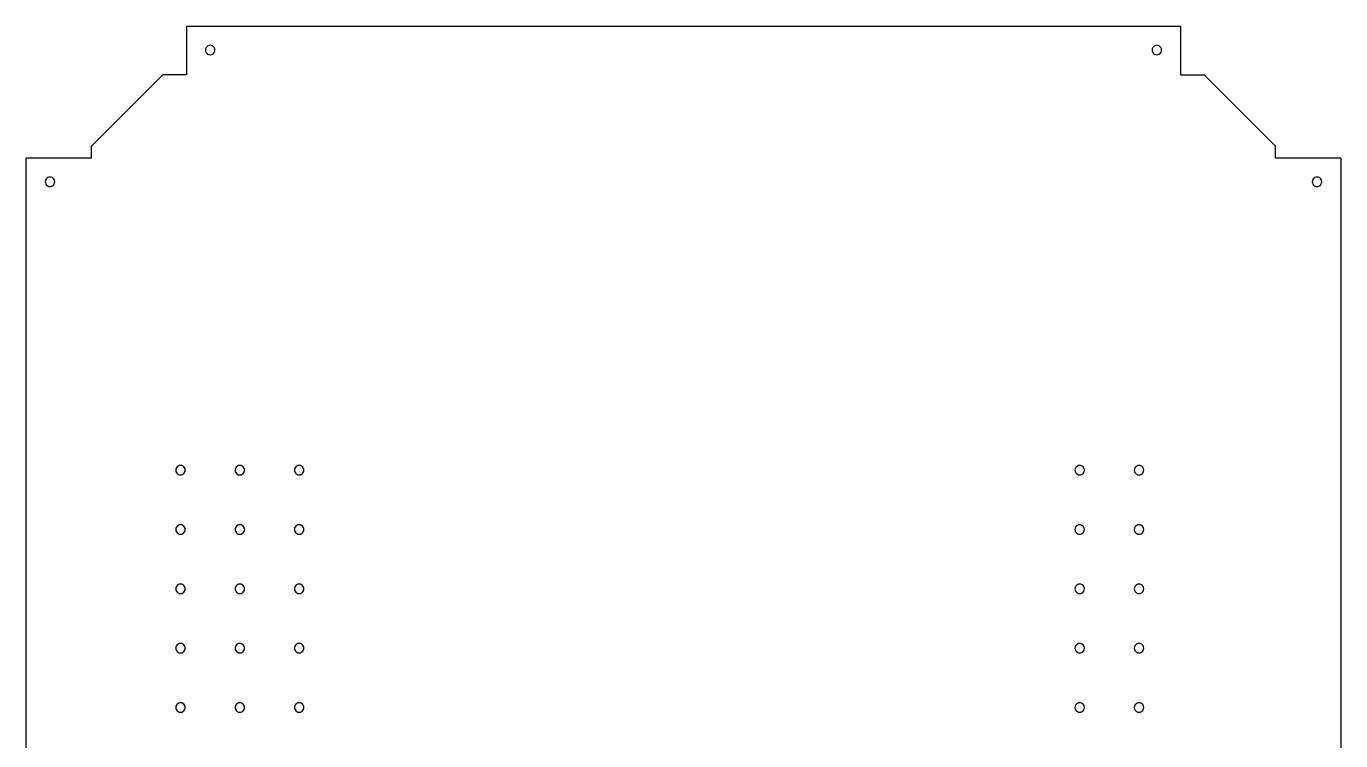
# Model space of a CAD drawing. Header units: metres. Extents: x 6112 to 6666, y 701 to 1303.
# Drawn here: x 6112 to 6666, y 1002 to 1303 of the extents above; entities that cross this region are included whole.
import ezdxf

# ---------------------------------------------------------------- set-up
doc = ezdxf.new("R2010")
doc.units = ezdxf.units.M

msp = doc.modelspace()

# ---------------------------------------------------------------- linework, layer by layer
at = {"layer": 'GROUP0'}
for p, q in [((6179.74, 1303.07, 0), (6179.74, 1282.57, 0)), ((6179.74, 1303.07, 0), (6598.74, 1303.07, 0)), ((6598.74, 1303.07, 0), (6598.74, 1282.57, 0)), ((6187.8, 1293.59, 0), (6187.74, 1293.07, 0)), ((6187.74, 1293.07, 0), (6187.8, 1292.55, 0)), ((6188, 1294.07, 0), (6187.8, 1293.59, 0)), ((6187.8, 1292.55, 0), (6188, 1292.07, 0)), ((6188.32, 1294.48, 0), (6188, 1294.07, 0)), ((6188, 1292.07, 0), (6188.32, 1291.66, 0)), ((6188.74, 1294.8, 0), (6188.32, 1294.48, 0)), ((6188.32, 1291.66, 0), (6188.74, 1291.34, 0)), ((6189.22, 1295, 0), (6188.74, 1294.8, 0)), ((6188.74, 1291.34, 0), (6189.22, 1291.14, 0)), ((6189.74, 1295.07, 0), (6189.22, 1295, 0)), ((6189.22, 1291.14, 0), (6189.74, 1291.07, 0)), ((6190.25, 1295, 0), (6189.74, 1295.07, 0)), ((6189.74, 1291.07, 0), (6190.25, 1291.14, 0)), ((6190.74, 1294.8, 0), (6190.25, 1295, 0)), ((6190.25, 1291.14, 0), (6190.74, 1291.34, 0)), ((6191.15, 1294.48, 0), (6190.74, 1294.8, 0)), ((6190.74, 1291.34, 0), (6191.15, 1291.66, 0)), ((6191.47, 1294.07, 0), (6191.15, 1294.48, 0)), ((6191.15, 1291.66, 0), (6191.47, 1292.07, 0)), ((6191.67, 1293.59, 0), (6191.47, 1294.07, 0)), ((6191.47, 1292.07, 0), (6191.67, 1292.55, 0)), ((6191.74, 1293.07, 0), (6191.67, 1293.59, 0)), ((6191.67, 1292.55, 0), (6191.74, 1293.07, 0)), ((6586.8, 1293.59, 0), (6586.74, 1293.07, 0)), ((6586.74, 1293.07, 0), (6586.8, 1292.55, 0)), ((6587, 1294.07, 0), (6586.8, 1293.59, 0)), ((6586.8, 1292.55, 0), (6587, 1292.07, 0)), ((6587.32, 1294.48, 0), (6587, 1294.07, 0)), ((6587, 1292.07, 0), (6587.32, 1291.66, 0)), ((6587.74, 1294.8, 0), (6587.32, 1294.48, 0)), ((6587.32, 1291.66, 0), (6587.74, 1291.34, 0)), ((6588.22, 1295, 0), (6587.74, 1294.8, 0)), ((6587.74, 1291.34, 0), (6588.22, 1291.14, 0)), ((6588.74, 1295.07, 0), (6588.22, 1295, 0)), ((6588.22, 1291.14, 0), (6588.74, 1291.07, 0)), ((6589.25, 1295, 0), (6588.74, 1295.07, 0)), ((6588.74, 1291.07, 0), (6589.25, 1291.14, 0)), ((6589.74, 1294.8, 0), (6589.25, 1295, 0)), ((6589.25, 1291.14, 0), (6589.74, 1291.34, 0)), ((6590.15, 1294.48, 0), (6589.74, 1294.8, 0)), ((6589.74, 1291.34, 0), (6590.15, 1291.66, 0)), ((6590.47, 1294.07, 0), (6590.15, 1294.48, 0)), ((6590.15, 1291.66, 0), (6590.47, 1292.07, 0)), ((6590.67, 1293.59, 0), (6590.47, 1294.07, 0)), ((6590.47, 1292.07, 0), (6590.67, 1292.55, 0)), ((6590.74, 1293.07, 0), (6590.67, 1293.59, 0)), ((6590.67, 1292.55, 0), (6590.74, 1293.07, 0)), ((6169.74, 1282.57, 0), (6139.74, 1252.57, 0)), ((6179.74, 1282.57, 0), (6169.74, 1282.57, 0)), ((6598.74, 1282.57, 0), (6608.74, 1282.57, 0)), ((6638.74, 1252.57, 0), (6608.74, 1282.57, 0)), ((6139.74, 1247.57, 0), (6139.74, 1252.57, 0)), ((6638.74, 1247.57, 0), (6638.74, 1252.57, 0)), ((6112.24, 725.57, 0), (6112.24, 1247.57, 0)), ((6139.74, 1247.57, 0), (6112.24, 1247.57, 0)), ((6666.24, 1247.57, 0), (6638.74, 1247.57, 0)), ((6666.24, 1247.57, 0), (6666.24, 725.57, 0)), ((6120.3, 1238.09, 0), (6120.24, 1237.57, 0)), ((6120.24, 1237.57, 0), (6120.3, 1237.05, 0)), ((6120.5, 1238.57, 0), (6120.3, 1238.09, 0)), ((6120.3, 1237.05, 0), (6120.5, 1236.57, 0)), ((6120.82, 1238.98, 0), (6120.5, 1238.57, 0)), ((6120.5, 1236.57, 0), (6120.82, 1236.16, 0)), ((6121.24, 1239.3, 0), (6120.82, 1238.98, 0)), ((6120.82, 1236.16, 0), (6121.24, 1235.84, 0)), ((6121.72, 1239.5, 0), (6121.24, 1239.3, 0)), ((6121.24, 1235.84, 0), (6121.72, 1235.64, 0)), ((6122.24, 1239.57, 0), (6121.72, 1239.5, 0)), ((6121.72, 1235.64, 0), (6122.24, 1235.57, 0)), ((6122.75, 1239.5, 0), (6122.24, 1239.57, 0)), ((6122.24, 1235.57, 0), (6122.75, 1235.64, 0)), ((6123.24, 1239.3, 0), (6122.75, 1239.5, 0)), ((6122.75, 1235.64, 0), (6123.24, 1235.84, 0)), ((6123.65, 1238.98, 0), (6123.24, 1239.3, 0)), ((6123.24, 1235.84, 0), (6123.65, 1236.16, 0)), ((6123.97, 1238.57, 0), (6123.65, 1238.98, 0)), ((6123.65, 1236.16, 0), (6123.97, 1236.57, 0)), ((6124.17, 1238.09, 0), (6123.97, 1238.57, 0)), ((6123.97, 1236.57, 0), (6124.17, 1237.05, 0)), ((6124.24, 1237.57, 0), (6124.17, 1238.09, 0)), ((6124.17, 1237.05, 0), (6124.24, 1237.57, 0)), ((6654.3, 1238.09, 0), (6654.24, 1237.57, 0)), ((6654.24, 1237.57, 0), (6654.3, 1237.05, 0)), ((6654.5, 1238.57, 0), (6654.3, 1238.09, 0)), ((6654.3, 1237.05, 0), (6654.5, 1236.57, 0)), ((6654.82, 1238.98, 0), (6654.5, 1238.57, 0)), ((6654.5, 1236.57, 0), (6654.82, 1236.16, 0)), ((6655.24, 1239.3, 0), (6654.82, 1238.98, 0)), ((6654.82, 1236.16, 0), (6655.24, 1235.84, 0)), ((6655.72, 1239.5, 0), (6655.24, 1239.3, 0)), ((6655.24, 1235.84, 0), (6655.72, 1235.64, 0)), ((6656.24, 1239.57, 0), (6655.72, 1239.5, 0)), ((6655.72, 1235.64, 0), (6656.24, 1235.57, 0)), ((6656.75, 1239.5, 0), (6656.24, 1239.57, 0)), ((6656.24, 1235.57, 0), (6656.75, 1235.64, 0)), ((6657.24, 1239.3, 0), (6656.75, 1239.5, 0)), ((6656.75, 1235.64, 0), (6657.24, 1235.84, 0)), ((6657.65, 1238.98, 0), (6657.24, 1239.3, 0)), ((6657.24, 1235.84, 0), (6657.65, 1236.16, 0)), ((6657.97, 1238.57, 0), (6657.65, 1238.98, 0)), ((6657.65, 1236.16, 0), (6657.97, 1236.57, 0)), ((6658.17, 1238.09, 0), (6657.97, 1238.57, 0)), ((6657.97, 1236.57, 0), (6658.17, 1237.05, 0)), ((6658.24, 1237.57, 0), (6658.17, 1238.09, 0)), ((6658.17, 1237.05, 0), (6658.24, 1237.57, 0)), ((6175.3, 1116.59, 0), (6175.24, 1116.07, 0)), ((6175.24, 1116.07, 0), (6175.3, 1115.55, 0)), ((6175.5, 1117.07, 0), (6175.3, 1116.59, 0)), ((6175.3, 1115.55, 0), (6175.5, 1115.07, 0)), ((6175.82, 1117.48, 0), (6175.5, 1117.07, 0)), ((6175.5, 1115.07, 0), (6175.82, 1114.66, 0)), ((6176.24, 1117.8, 0), (6175.82, 1117.48, 0)), ((6175.82, 1114.66, 0), (6176.24, 1114.34, 0)), ((6176.72, 1118, 0), (6176.24, 1117.8, 0)), ((6176.24, 1114.34, 0), (6176.72, 1114.14, 0)), ((6177.24, 1118.07, 0), (6176.72, 1118, 0)), ((6176.72, 1114.14, 0), (6177.24, 1114.07, 0)), ((6177.75, 1118, 0), (6177.24, 1118.07, 0)), ((6177.24, 1114.07, 0), (6177.75, 1114.14, 0)), ((6178.24, 1117.8, 0), (6177.75, 1118, 0)), ((6177.75, 1114.14, 0), (6178.24, 1114.34, 0)), ((6178.65, 1117.48, 0), (6178.24, 1117.8, 0)), ((6178.24, 1114.34, 0), (6178.65, 1114.66, 0)), ((6178.97, 1117.07, 0), (6178.65, 1117.48, 0)), ((6178.65, 1114.66, 0), (6178.97, 1115.07, 0)), ((6179.17, 1116.59, 0), (6178.97, 1117.07, 0)), ((6178.97, 1115.07, 0), (6179.17, 1115.55, 0)), ((6179.24, 1116.07, 0), (6179.17, 1116.59, 0)), ((6179.17, 1115.55, 0), (6179.24, 1116.07, 0)), ((6200.3, 1116.59, 0), (6200.24, 1116.07, 0)), ((6200.24, 1116.07, 0), (6200.3, 1115.55, 0)), ((6200.5, 1117.07, 0), (6200.3, 1116.59, 0)), ((6200.3, 1115.55, 0), (6200.5, 1115.07, 0)), ((6200.82, 1117.48, 0), (6200.5, 1117.07, 0)), ((6200.5, 1115.07, 0), (6200.82, 1114.66, 0)), ((6201.24, 1117.8, 0), (6200.82, 1117.48, 0)), ((6200.82, 1114.66, 0), (6201.24, 1114.34, 0)), ((6201.72, 1118, 0), (6201.24, 1117.8, 0)), ((6201.24, 1114.34, 0), (6201.72, 1114.14, 0)), ((6202.24, 1118.07, 0), (6201.72, 1118, 0)), ((6201.72, 1114.14, 0), (6202.24, 1114.07, 0)), ((6202.75, 1118, 0), (6202.24, 1118.07, 0)), ((6202.24, 1114.07, 0), (6202.75, 1114.14, 0)), ((6203.24, 1117.8, 0), (6202.75, 1118, 0)), ((6202.75, 1114.14, 0), (6203.24, 1114.34, 0)), ((6203.65, 1117.48, 0), (6203.24, 1117.8, 0)), ((6203.24, 1114.34, 0), (6203.65, 1114.66, 0)), ((6203.97, 1117.07, 0), (6203.65, 1117.48, 0)), ((6203.65, 1114.66, 0), (6203.97, 1115.07, 0)), ((6204.17, 1116.59, 0), (6203.97, 1117.07, 0)), ((6203.97, 1115.07, 0), (6204.17, 1115.55, 0)), ((6204.24, 1116.07, 0), (6204.17, 1116.59, 0)), ((6204.17, 1115.55, 0), (6204.24, 1116.07, 0)), ((6225.3, 1116.59, 0), (6225.24, 1116.07, 0)), ((6225.24, 1116.07, 0), (6225.3, 1115.55, 0)), ((6225.5, 1117.07, 0), (6225.3, 1116.59, 0)), ((6225.3, 1115.55, 0), (6225.5, 1115.07, 0)), ((6225.82, 1117.48, 0), (6225.5, 1117.07, 0)), ((6225.5, 1115.07, 0), (6225.82, 1114.66, 0)), ((6226.24, 1117.8, 0), (6225.82, 1117.48, 0)), ((6225.82, 1114.66, 0), (6226.24, 1114.34, 0)), ((6226.72, 1118, 0), (6226.24, 1117.8, 0)), ((6226.24, 1114.34, 0), (6226.72, 1114.14, 0)), ((6227.24, 1118.07, 0), (6226.72, 1118, 0)), ((6226.72, 1114.14, 0), (6227.24, 1114.07, 0)), ((6227.75, 1118, 0), (6227.24, 1118.07, 0)), ((6227.24, 1114.07, 0), (6227.75, 1114.14, 0)), ((6228.24, 1117.8, 0), (6227.75, 1118, 0)), ((6227.75, 1114.14, 0), (6228.24, 1114.34, 0)), ((6228.65, 1117.48, 0), (6228.24, 1117.8, 0)), ((6228.24, 1114.34, 0), (6228.65, 1114.66, 0)), ((6228.97, 1117.07, 0), (6228.65, 1117.48, 0)), ((6228.65, 1114.66, 0), (6228.97, 1115.07, 0)), ((6229.17, 1116.59, 0), (6228.97, 1117.07, 0)), ((6228.97, 1115.07, 0), (6229.17, 1115.55, 0)), ((6229.24, 1116.07, 0), (6229.17, 1116.59, 0)), ((6229.17, 1115.55, 0), (6229.24, 1116.07, 0)), ((6554.3, 1116.59, 0), (6554.24, 1116.07, 0)), ((6554.24, 1116.07, 0), (6554.3, 1115.55, 0)), ((6554.5, 1117.07, 0), (6554.3, 1116.59, 0)), ((6554.3, 1115.55, 0), (6554.5, 1115.07, 0)), ((6554.82, 1117.48, 0), (6554.5, 1117.07, 0)), ((6554.5, 1115.07, 0), (6554.82, 1114.66, 0)), ((6555.24, 1117.8, 0), (6554.82, 1117.48, 0)), ((6554.82, 1114.66, 0), (6555.24, 1114.34, 0)), ((6555.72, 1118, 0), (6555.24, 1117.8, 0)), ((6555.24, 1114.34, 0), (6555.72, 1114.14, 0)), ((6556.24, 1118.07, 0), (6555.72, 1118, 0)), ((6555.72, 1114.14, 0), (6556.24, 1114.07, 0)), ((6556.75, 1118, 0), (6556.24, 1118.07, 0)), ((6556.24, 1114.07, 0), (6556.75, 1114.14, 0)), ((6557.24, 1117.8, 0), (6556.75, 1118, 0)), ((6556.75, 1114.14, 0), (6557.24, 1114.34, 0)), ((6557.65, 1117.48, 0), (6557.24, 1117.8, 0)), ((6557.24, 1114.34, 0), (6557.65, 1114.66, 0)), ((6557.97, 1117.07, 0), (6557.65, 1117.48, 0)), ((6557.65, 1114.66, 0), (6557.97, 1115.07, 0)), ((6558.17, 1116.59, 0), (6557.97, 1117.07, 0)), ((6557.97, 1115.07, 0), (6558.17, 1115.55, 0)), ((6558.24, 1116.07, 0), (6558.17, 1116.59, 0)), ((6558.17, 1115.55, 0), (6558.24, 1116.07, 0)), ((6579.3, 1116.59, 0), (6579.24, 1116.07, 0)), ((6579.24, 1116.07, 0), (6579.3, 1115.55, 0)), ((6579.5, 1117.07, 0), (6579.3, 1116.59, 0)), ((6579.3, 1115.55, 0), (6579.5, 1115.07, 0)), ((6579.82, 1117.48, 0), (6579.5, 1117.07, 0)), ((6579.5, 1115.07, 0), (6579.82, 1114.66, 0)), ((6580.24, 1117.8, 0), (6579.82, 1117.48, 0)), ((6579.82, 1114.66, 0), (6580.24, 1114.34, 0)), ((6580.72, 1118, 0), (6580.24, 1117.8, 0)), ((6580.24, 1114.34, 0), (6580.72, 1114.14, 0)), ((6581.24, 1118.07, 0), (6580.72, 1118, 0)), ((6580.72, 1114.14, 0), (6581.24, 1114.07, 0)), ((6581.75, 1118, 0), (6581.24, 1118.07, 0)), ((6581.24, 1114.07, 0), (6581.75, 1114.14, 0)), ((6582.24, 1117.8, 0), (6581.75, 1118, 0)), ((6581.75, 1114.14, 0), (6582.24, 1114.34, 0)), ((6582.65, 1117.48, 0), (6582.24, 1117.8, 0)), ((6582.24, 1114.34, 0), (6582.65, 1114.66, 0)), ((6582.97, 1117.07, 0), (6582.65, 1117.48, 0)), ((6582.65, 1114.66, 0), (6582.97, 1115.07, 0)), ((6583.17, 1116.59, 0), (6582.97, 1117.07, 0)), ((6582.97, 1115.07, 0), (6583.17, 1115.55, 0)), ((6583.24, 1116.07, 0), (6583.17, 1116.59, 0)), ((6583.17, 1115.55, 0), (6583.24, 1116.07, 0)), ((6175.3, 1091.59, 0), (6175.24, 1091.07, 0)), ((6175.5, 1092.07, 0), (6175.3, 1091.59, 0)), ((6175.82, 1092.48, 0), (6175.5, 1092.07, 0)), ((6176.24, 1092.8, 0), (6175.82, 1092.48, 0)), ((6176.72, 1093, 0), (6176.24, 1092.8, 0)), ((6177.24, 1093.07, 0), (6176.72, 1093, 0)), ((6177.75, 1093, 0), (6177.24, 1093.07, 0)), ((6178.24, 1092.8, 0), (6177.75, 1093, 0)), ((6178.65, 1092.48, 0), (6178.24, 1092.8, 0)), ((6178.97, 1092.07, 0), (6178.65, 1092.48, 0)), ((6179.17, 1091.59, 0), (6178.97, 1092.07, 0)), ((6179.24, 1091.07, 0), (6179.17, 1091.59, 0)), ((6200.3, 1091.59, 0), (6200.24, 1091.07, 0)), ((6200.5, 1092.07, 0), (6200.3, 1091.59, 0)), ((6200.82, 1092.48, 0), (6200.5, 1092.07, 0)), ((6201.24, 1092.8, 0), (6200.82, 1092.48, 0)), ((6201.72, 1093, 0), (6201.24, 1092.8, 0)), ((6202.24, 1093.07, 0), (6201.72, 1093, 0)), ((6202.75, 1093, 0), (6202.24, 1093.07, 0)), ((6203.24, 1092.8, 0), (6202.75, 1093, 0)), ((6203.65, 1092.48, 0), (6203.24, 1092.8, 0)), ((6203.97, 1092.07, 0), (6203.65, 1092.48, 0)), ((6204.17, 1091.59, 0), (6203.97, 1092.07, 0)), ((6204.24, 1091.07, 0), (6204.17, 1091.59, 0)), ((6225.3, 1091.59, 0), (6225.24, 1091.07, 0)), ((6225.5, 1092.07, 0), (6225.3, 1091.59, 0)), ((6225.82, 1092.48, 0), (6225.5, 1092.07, 0)), ((6226.24, 1092.8, 0), (6225.82, 1092.48, 0)), ((6226.72, 1093, 0), (6226.24, 1092.8, 0)), ((6227.24, 1093.07, 0), (6226.72, 1093, 0)), ((6227.75, 1093, 0), (6227.24, 1093.07, 0)), ((6228.24, 1092.8, 0), (6227.75, 1093, 0)), ((6228.65, 1092.48, 0), (6228.24, 1092.8, 0)), ((6228.97, 1092.07, 0), (6228.65, 1092.48, 0)), ((6229.17, 1091.59, 0), (6228.97, 1092.07, 0)), ((6229.24, 1091.07, 0), (6229.17, 1091.59, 0)), ((6554.3, 1091.59, 0), (6554.24, 1091.07, 0)), ((6554.5, 1092.07, 0), (6554.3, 1091.59, 0)), ((6554.82, 1092.48, 0), (6554.5, 1092.07, 0)), ((6555.24, 1092.8, 0), (6554.82, 1092.48, 0)), ((6555.72, 1093, 0), (6555.24, 1092.8, 0)), ((6556.24, 1093.07, 0), (6555.72, 1093, 0)), ((6556.75, 1093, 0), (6556.24, 1093.07, 0)), ((6557.24, 1092.8, 0), (6556.75, 1093, 0)), ((6557.65, 1092.48, 0), (6557.24, 1092.8, 0)), ((6557.97, 1092.07, 0), (6557.65, 1092.48, 0)), ((6558.17, 1091.59, 0), (6557.97, 1092.07, 0)), ((6558.24, 1091.07, 0), (6558.17, 1091.59, 0)), ((6579.3, 1091.59, 0), (6579.24, 1091.07, 0)), ((6579.5, 1092.07, 0), (6579.3, 1091.59, 0)), ((6579.82, 1092.48, 0), (6579.5, 1092.07, 0)), ((6580.24, 1092.8, 0), (6579.82, 1092.48, 0)), ((6580.72, 1093, 0), (6580.24, 1092.8, 0)), ((6581.24, 1093.07, 0), (6580.72, 1093, 0)), ((6581.75, 1093, 0), (6581.24, 1093.07, 0)), ((6582.24, 1092.8, 0), (6581.75, 1093, 0)), ((6582.65, 1092.48, 0), (6582.24, 1092.8, 0)), ((6582.97, 1092.07, 0), (6582.65, 1092.48, 0)), ((6583.17, 1091.59, 0), (6582.97, 1092.07, 0)), ((6583.24, 1091.07, 0), (6583.17, 1091.59, 0)), ((6175.24, 1091.07, 0), (6175.3, 1090.55, 0)), ((6175.3, 1090.55, 0), (6175.5, 1090.07, 0)), ((6175.5, 1090.07, 0), (6175.82, 1089.66, 0)), ((6175.82, 1089.66, 0), (6176.24, 1089.34, 0)), ((6176.24, 1089.34, 0), (6176.72, 1089.14, 0)), ((6176.72, 1089.14, 0), (6177.24, 1089.07, 0)), ((6177.24, 1089.07, 0), (6177.75, 1089.14, 0)), ((6177.75, 1089.14, 0), (6178.24, 1089.34, 0)), ((6178.24, 1089.34, 0), (6178.65, 1089.66, 0)), ((6178.65, 1089.66, 0), (6178.97, 1090.07, 0)), ((6178.97, 1090.07, 0), (6179.17, 1090.55, 0)), ((6179.17, 1090.55, 0), (6179.24, 1091.07, 0)), ((6200.24, 1091.07, 0), (6200.3, 1090.55, 0)), ((6200.3, 1090.55, 0), (6200.5, 1090.07, 0)), ((6200.5, 1090.07, 0), (6200.82, 1089.66, 0)), ((6200.82, 1089.66, 0), (6201.24, 1089.34, 0)), ((6201.24, 1089.34, 0), (6201.72, 1089.14, 0)), ((6201.72, 1089.14, 0), (6202.24, 1089.07, 0)), ((6202.24, 1089.07, 0), (6202.75, 1089.14, 0)), ((6202.75, 1089.14, 0), (6203.24, 1089.34, 0)), ((6203.24, 1089.34, 0), (6203.65, 1089.66, 0)), ((6203.65, 1089.66, 0), (6203.97, 1090.07, 0)), ((6203.97, 1090.07, 0), (6204.17, 1090.55, 0)), ((6204.17, 1090.55, 0), (6204.24, 1091.07, 0)), ((6225.24, 1091.07, 0), (6225.3, 1090.55, 0)), ((6225.3, 1090.55, 0), (6225.5, 1090.07, 0)), ((6225.5, 1090.07, 0), (6225.82, 1089.66, 0)), ((6225.82, 1089.66, 0), (6226.24, 1089.34, 0)), ((6226.24, 1089.34, 0), (6226.72, 1089.14, 0)), ((6226.72, 1089.14, 0), (6227.24, 1089.07, 0)), ((6227.24, 1089.07, 0), (6227.75, 1089.14, 0)), ((6227.75, 1089.14, 0), (6228.24, 1089.34, 0)), ((6228.24, 1089.34, 0), (6228.65, 1089.66, 0)), ((6228.65, 1089.66, 0), (6228.97, 1090.07, 0)), ((6228.97, 1090.07, 0), (6229.17, 1090.55, 0)), ((6229.17, 1090.55, 0), (6229.24, 1091.07, 0)), ((6554.24, 1091.07, 0), (6554.3, 1090.55, 0)), ((6554.3, 1090.55, 0), (6554.5, 1090.07, 0)), ((6554.5, 1090.07, 0), (6554.82, 1089.66, 0)), ((6554.82, 1089.66, 0), (6555.24, 1089.34, 0)), ((6555.24, 1089.34, 0), (6555.72, 1089.14, 0)), ((6555.72, 1089.14, 0), (6556.24, 1089.07, 0)), ((6556.24, 1089.07, 0), (6556.75, 1089.14, 0)), ((6556.75, 1089.14, 0), (6557.24, 1089.34, 0)), ((6557.24, 1089.34, 0), (6557.65, 1089.66, 0)), ((6557.65, 1089.66, 0), (6557.97, 1090.07, 0)), ((6557.97, 1090.07, 0), (6558.17, 1090.55, 0)), ((6558.17, 1090.55, 0), (6558.24, 1091.07, 0)), ((6579.24, 1091.07, 0), (6579.3, 1090.55, 0)), ((6579.3, 1090.55, 0), (6579.5, 1090.07, 0)), ((6579.5, 1090.07, 0), (6579.82, 1089.66, 0)), ((6579.82, 1089.66, 0), (6580.24, 1089.34, 0)), ((6580.24, 1089.34, 0), (6580.72, 1089.14, 0)), ((6580.72, 1089.14, 0), (6581.24, 1089.07, 0)), ((6581.24, 1089.07, 0), (6581.75, 1089.14, 0)), ((6581.75, 1089.14, 0), (6582.24, 1089.34, 0)), ((6582.24, 1089.34, 0), (6582.65, 1089.66, 0)), ((6582.65, 1089.66, 0), (6582.97, 1090.07, 0)), ((6582.97, 1090.07, 0), (6583.17, 1090.55, 0)), ((6583.17, 1090.55, 0), (6583.24, 1091.07, 0)), ((6175.3, 1066.59, 0), (6175.24, 1066.07, 0)), ((6175.24, 1066.07, 0), (6175.3, 1065.55, 0)), ((6175.5, 1067.07, 0), (6175.3, 1066.59, 0)), ((6175.3, 1065.55, 0), (6175.5, 1065.07, 0)), ((6175.82, 1067.48, 0), (6175.5, 1067.07, 0)), ((6175.5, 1065.07, 0), (6175.82, 1064.66, 0)), ((6176.24, 1067.8, 0), (6175.82, 1067.48, 0)), ((6175.82, 1064.66, 0), (6176.24, 1064.34, 0)), ((6176.72, 1068, 0), (6176.24, 1067.8, 0)), ((6176.24, 1064.34, 0), (6176.72, 1064.14, 0)), ((6177.24, 1068.07, 0), (6176.72, 1068, 0)), ((6176.72, 1064.14, 0), (6177.24, 1064.07, 0)), ((6177.75, 1068, 0), (6177.24, 1068.07, 0)), ((6177.24, 1064.07, 0), (6177.75, 1064.14, 0)), ((6178.24, 1067.8, 0), (6177.75, 1068, 0)), ((6177.75, 1064.14, 0), (6178.24, 1064.34, 0)), ((6178.65, 1067.48, 0), (6178.24, 1067.8, 0)), ((6178.24, 1064.34, 0), (6178.65, 1064.66, 0)), ((6178.97, 1067.07, 0), (6178.65, 1067.48, 0)), ((6178.65, 1064.66, 0), (6178.97, 1065.07, 0)), ((6179.17, 1066.59, 0), (6178.97, 1067.07, 0)), ((6178.97, 1065.07, 0), (6179.17, 1065.55, 0)), ((6179.24, 1066.07, 0), (6179.17, 1066.59, 0)), ((6179.17, 1065.55, 0), (6179.24, 1066.07, 0)), ((6200.3, 1066.59, 0), (6200.24, 1066.07, 0)), ((6200.24, 1066.07, 0), (6200.3, 1065.55, 0)), ((6200.5, 1067.07, 0), (6200.3, 1066.59, 0)), ((6200.3, 1065.55, 0), (6200.5, 1065.07, 0)), ((6200.82, 1067.48, 0), (6200.5, 1067.07, 0)), ((6200.5, 1065.07, 0), (6200.82, 1064.66, 0)), ((6201.24, 1067.8, 0), (6200.82, 1067.48, 0)), ((6200.82, 1064.66, 0), (6201.24, 1064.34, 0)), ((6201.72, 1068, 0), (6201.24, 1067.8, 0)), ((6201.24, 1064.34, 0), (6201.72, 1064.14, 0)), ((6202.24, 1068.07, 0), (6201.72, 1068, 0)), ((6201.72, 1064.14, 0), (6202.24, 1064.07, 0)), ((6202.75, 1068, 0), (6202.24, 1068.07, 0)), ((6202.24, 1064.07, 0), (6202.75, 1064.14, 0)), ((6203.24, 1067.8, 0), (6202.75, 1068, 0)), ((6202.75, 1064.14, 0), (6203.24, 1064.34, 0)), ((6203.65, 1067.48, 0), (6203.24, 1067.8, 0)), ((6203.24, 1064.34, 0), (6203.65, 1064.66, 0)), ((6203.97, 1067.07, 0), (6203.65, 1067.48, 0)), ((6203.65, 1064.66, 0), (6203.97, 1065.07, 0)), ((6204.17, 1066.59, 0), (6203.97, 1067.07, 0)), ((6203.97, 1065.07, 0), (6204.17, 1065.55, 0)), ((6204.24, 1066.07, 0), (6204.17, 1066.59, 0)), ((6204.17, 1065.55, 0), (6204.24, 1066.07, 0)), ((6225.3, 1066.59, 0), (6225.24, 1066.07, 0)), ((6225.24, 1066.07, 0), (6225.3, 1065.55, 0)), ((6225.5, 1067.07, 0), (6225.3, 1066.59, 0)), ((6225.3, 1065.55, 0), (6225.5, 1065.07, 0)), ((6225.82, 1067.48, 0), (6225.5, 1067.07, 0)), ((6225.5, 1065.07, 0), (6225.82, 1064.66, 0)), ((6226.24, 1067.8, 0), (6225.82, 1067.48, 0)), ((6225.82, 1064.66, 0), (6226.24, 1064.34, 0)), ((6226.72, 1068, 0), (6226.24, 1067.8, 0)), ((6226.24, 1064.34, 0), (6226.72, 1064.14, 0)), ((6227.24, 1068.07, 0), (6226.72, 1068, 0)), ((6226.72, 1064.14, 0), (6227.24, 1064.07, 0)), ((6227.75, 1068, 0), (6227.24, 1068.07, 0)), ((6227.24, 1064.07, 0), (6227.75, 1064.14, 0)), ((6228.24, 1067.8, 0), (6227.75, 1068, 0)), ((6227.75, 1064.14, 0), (6228.24, 1064.34, 0)), ((6228.65, 1067.48, 0), (6228.24, 1067.8, 0)), ((6228.24, 1064.34, 0), (6228.65, 1064.66, 0)), ((6228.97, 1067.07, 0), (6228.65, 1067.48, 0)), ((6228.65, 1064.66, 0), (6228.97, 1065.07, 0)), ((6229.17, 1066.59, 0), (6228.97, 1067.07, 0)), ((6228.97, 1065.07, 0), (6229.17, 1065.55, 0)), ((6229.24, 1066.07, 0), (6229.17, 1066.59, 0)), ((6229.17, 1065.55, 0), (6229.24, 1066.07, 0)), ((6554.3, 1066.59, 0), (6554.24, 1066.07, 0)), ((6554.24, 1066.07, 0), (6554.3, 1065.55, 0)), ((6554.5, 1067.07, 0), (6554.3, 1066.59, 0)), ((6554.3, 1065.55, 0), (6554.5, 1065.07, 0)), ((6554.82, 1067.48, 0), (6554.5, 1067.07, 0)), ((6554.5, 1065.07, 0), (6554.82, 1064.66, 0)), ((6555.24, 1067.8, 0), (6554.82, 1067.48, 0)), ((6554.82, 1064.66, 0), (6555.24, 1064.34, 0)), ((6555.72, 1068, 0), (6555.24, 1067.8, 0)), ((6555.24, 1064.34, 0), (6555.72, 1064.14, 0)), ((6556.24, 1068.07, 0), (6555.72, 1068, 0)), ((6555.72, 1064.14, 0), (6556.24, 1064.07, 0)), ((6556.75, 1068, 0), (6556.24, 1068.07, 0)), ((6556.24, 1064.07, 0), (6556.75, 1064.14, 0)), ((6557.24, 1067.8, 0), (6556.75, 1068, 0)), ((6556.75, 1064.14, 0), (6557.24, 1064.34, 0)), ((6557.65, 1067.48, 0), (6557.24, 1067.8, 0)), ((6557.24, 1064.34, 0), (6557.65, 1064.66, 0)), ((6557.97, 1067.07, 0), (6557.65, 1067.48, 0)), ((6557.65, 1064.66, 0), (6557.97, 1065.07, 0)), ((6558.17, 1066.59, 0), (6557.97, 1067.07, 0)), ((6557.97, 1065.07, 0), (6558.17, 1065.55, 0)), ((6558.24, 1066.07, 0), (6558.17, 1066.59, 0)), ((6558.17, 1065.55, 0), (6558.24, 1066.07, 0)), ((6579.3, 1066.59, 0), (6579.24, 1066.07, 0)), ((6579.24, 1066.07, 0), (6579.3, 1065.55, 0)), ((6579.5, 1067.07, 0), (6579.3, 1066.59, 0)), ((6579.3, 1065.55, 0), (6579.5, 1065.07, 0)), ((6579.82, 1067.48, 0), (6579.5, 1067.07, 0)), ((6579.5, 1065.07, 0), (6579.82, 1064.66, 0)), ((6580.24, 1067.8, 0), (6579.82, 1067.48, 0)), ((6579.82, 1064.66, 0), (6580.24, 1064.34, 0)), ((6580.72, 1068, 0), (6580.24, 1067.8, 0)), ((6580.24, 1064.34, 0), (6580.72, 1064.14, 0)), ((6581.24, 1068.07, 0), (6580.72, 1068, 0)), ((6580.72, 1064.14, 0), (6581.24, 1064.07, 0)), ((6581.75, 1068, 0), (6581.24, 1068.07, 0)), ((6581.24, 1064.07, 0), (6581.75, 1064.14, 0)), ((6582.24, 1067.8, 0), (6581.75, 1068, 0)), ((6581.75, 1064.14, 0), (6582.24, 1064.34, 0)), ((6582.65, 1067.48, 0), (6582.24, 1067.8, 0)), ((6582.24, 1064.34, 0), (6582.65, 1064.66, 0)), ((6582.97, 1067.07, 0), (6582.65, 1067.48, 0)), ((6582.65, 1064.66, 0), (6582.97, 1065.07, 0)), ((6583.17, 1066.59, 0), (6582.97, 1067.07, 0)), ((6582.97, 1065.07, 0), (6583.17, 1065.55, 0)), ((6583.24, 1066.07, 0), (6583.17, 1066.59, 0)), ((6583.17, 1065.55, 0), (6583.24, 1066.07, 0)), ((6175.3, 1041.59, 0), (6175.24, 1041.07, 0)), ((6175.5, 1042.07, 0), (6175.3, 1041.59, 0)), ((6175.82, 1042.48, 0), (6175.5, 1042.07, 0)), ((6176.24, 1042.8, 0), (6175.82, 1042.48, 0)), ((6176.72, 1043, 0), (6176.24, 1042.8, 0)), ((6177.24, 1043.07, 0), (6176.72, 1043, 0)), ((6177.75, 1043, 0), (6177.24, 1043.07, 0)), ((6178.24, 1042.8, 0), (6177.75, 1043, 0)), ((6178.65, 1042.48, 0), (6178.24, 1042.8, 0)), ((6178.97, 1042.07, 0), (6178.65, 1042.48, 0)), ((6179.17, 1041.59, 0), (6178.97, 1042.07, 0)), ((6179.24, 1041.07, 0), (6179.17, 1041.59, 0)), ((6200.3, 1041.59, 0), (6200.24, 1041.07, 0)), ((6200.5, 1042.07, 0), (6200.3, 1041.59, 0)), ((6200.82, 1042.48, 0), (6200.5, 1042.07, 0)), ((6201.24, 1042.8, 0), (6200.82, 1042.48, 0)), ((6201.72, 1043, 0), (6201.24, 1042.8, 0)), ((6202.24, 1043.07, 0), (6201.72, 1043, 0)), ((6202.75, 1043, 0), (6202.24, 1043.07, 0)), ((6203.24, 1042.8, 0), (6202.75, 1043, 0)), ((6203.65, 1042.48, 0), (6203.24, 1042.8, 0)), ((6203.97, 1042.07, 0), (6203.65, 1042.48, 0)), ((6204.17, 1041.59, 0), (6203.97, 1042.07, 0)), ((6204.24, 1041.07, 0), (6204.17, 1041.59, 0)), ((6225.3, 1041.59, 0), (6225.24, 1041.07, 0)), ((6225.5, 1042.07, 0), (6225.3, 1041.59, 0)), ((6225.82, 1042.48, 0), (6225.5, 1042.07, 0)), ((6226.24, 1042.8, 0), (6225.82, 1042.48, 0)), ((6226.72, 1043, 0), (6226.24, 1042.8, 0)), ((6227.24, 1043.07, 0), (6226.72, 1043, 0)), ((6227.75, 1043, 0), (6227.24, 1043.07, 0)), ((6228.24, 1042.8, 0), (6227.75, 1043, 0)), ((6228.65, 1042.48, 0), (6228.24, 1042.8, 0)), ((6228.97, 1042.07, 0), (6228.65, 1042.48, 0)), ((6229.17, 1041.59, 0), (6228.97, 1042.07, 0)), ((6229.24, 1041.07, 0), (6229.17, 1041.59, 0)), ((6554.3, 1041.59, 0), (6554.24, 1041.07, 0)), ((6554.5, 1042.07, 0), (6554.3, 1041.59, 0)), ((6554.82, 1042.48, 0), (6554.5, 1042.07, 0)), ((6555.24, 1042.8, 0), (6554.82, 1042.48, 0)), ((6555.72, 1043, 0), (6555.24, 1042.8, 0)), ((6556.24, 1043.07, 0), (6555.72, 1043, 0)), ((6556.75, 1043, 0), (6556.24, 1043.07, 0)), ((6557.24, 1042.8, 0), (6556.75, 1043, 0)), ((6557.65, 1042.48, 0), (6557.24, 1042.8, 0)), ((6557.97, 1042.07, 0), (6557.65, 1042.48, 0)), ((6558.17, 1041.59, 0), (6557.97, 1042.07, 0)), ((6558.24, 1041.07, 0), (6558.17, 1041.59, 0)), ((6579.3, 1041.59, 0), (6579.24, 1041.07, 0)), ((6579.5, 1042.07, 0), (6579.3, 1041.59, 0)), ((6579.82, 1042.48, 0), (6579.5, 1042.07, 0)), ((6580.24, 1042.8, 0), (6579.82, 1042.48, 0)), ((6580.72, 1043, 0), (6580.24, 1042.8, 0)), ((6581.24, 1043.07, 0), (6580.72, 1043, 0)), ((6581.75, 1043, 0), (6581.24, 1043.07, 0)), ((6582.24, 1042.8, 0), (6581.75, 1043, 0)), ((6582.65, 1042.48, 0), (6582.24, 1042.8, 0)), ((6582.97, 1042.07, 0), (6582.65, 1042.48, 0)), ((6583.17, 1041.59, 0), (6582.97, 1042.07, 0)), ((6583.24, 1041.07, 0), (6583.17, 1041.59, 0)), ((6175.24, 1041.07, 0), (6175.3, 1040.55, 0)), ((6175.3, 1040.55, 0), (6175.5, 1040.07, 0)), ((6175.5, 1040.07, 0), (6175.82, 1039.66, 0)), ((6175.82, 1039.66, 0), (6176.24, 1039.34, 0)), ((6176.24, 1039.34, 0), (6176.72, 1039.14, 0)), ((6176.72, 1039.14, 0), (6177.24, 1039.07, 0)), ((6177.24, 1039.07, 0), (6177.75, 1039.14, 0)), ((6177.75, 1039.14, 0), (6178.24, 1039.34, 0)), ((6178.24, 1039.34, 0), (6178.65, 1039.66, 0)), ((6178.65, 1039.66, 0), (6178.97, 1040.07, 0)), ((6178.97, 1040.07, 0), (6179.17, 1040.55, 0)), ((6179.17, 1040.55, 0), (6179.24, 1041.07, 0)), ((6200.24, 1041.07, 0), (6200.3, 1040.55, 0)), ((6200.3, 1040.55, 0), (6200.5, 1040.07, 0)), ((6200.5, 1040.07, 0), (6200.82, 1039.66, 0)), ((6200.82, 1039.66, 0), (6201.24, 1039.34, 0)), ((6201.24, 1039.34, 0), (6201.72, 1039.14, 0)), ((6201.72, 1039.14, 0), (6202.24, 1039.07, 0)), ((6202.24, 1039.07, 0), (6202.75, 1039.14, 0)), ((6202.75, 1039.14, 0), (6203.24, 1039.34, 0)), ((6203.24, 1039.34, 0), (6203.65, 1039.66, 0)), ((6203.65, 1039.66, 0), (6203.97, 1040.07, 0)), ((6203.97, 1040.07, 0), (6204.17, 1040.55, 0)), ((6204.17, 1040.55, 0), (6204.24, 1041.07, 0)), ((6225.24, 1041.07, 0), (6225.3, 1040.55, 0)), ((6225.3, 1040.55, 0), (6225.5, 1040.07, 0)), ((6225.5, 1040.07, 0), (6225.82, 1039.66, 0)), ((6225.82, 1039.66, 0), (6226.24, 1039.34, 0)), ((6226.24, 1039.34, 0), (6226.72, 1039.14, 0)), ((6226.72, 1039.14, 0), (6227.24, 1039.07, 0)), ((6227.24, 1039.07, 0), (6227.75, 1039.14, 0)), ((6227.75, 1039.14, 0), (6228.24, 1039.34, 0)), ((6228.24, 1039.34, 0), (6228.65, 1039.66, 0)), ((6228.65, 1039.66, 0), (6228.97, 1040.07, 0)), ((6228.97, 1040.07, 0), (6229.17, 1040.55, 0)), ((6229.17, 1040.55, 0), (6229.24, 1041.07, 0)), ((6554.24, 1041.07, 0), (6554.3, 1040.55, 0)), ((6554.3, 1040.55, 0), (6554.5, 1040.07, 0)), ((6554.5, 1040.07, 0), (6554.82, 1039.66, 0)), ((6554.82, 1039.66, 0), (6555.24, 1039.34, 0)), ((6555.24, 1039.34, 0), (6555.72, 1039.14, 0)), ((6555.72, 1039.14, 0), (6556.24, 1039.07, 0)), ((6556.24, 1039.07, 0), (6556.75, 1039.14, 0)), ((6556.75, 1039.14, 0), (6557.24, 1039.34, 0)), ((6557.24, 1039.34, 0), (6557.65, 1039.66, 0)), ((6557.65, 1039.66, 0), (6557.97, 1040.07, 0)), ((6557.97, 1040.07, 0), (6558.17, 1040.55, 0)), ((6558.17, 1040.55, 0), (6558.24, 1041.07, 0)), ((6579.24, 1041.07, 0), (6579.3, 1040.55, 0)), ((6579.3, 1040.55, 0), (6579.5, 1040.07, 0)), ((6579.5, 1040.07, 0), (6579.82, 1039.66, 0)), ((6579.82, 1039.66, 0), (6580.24, 1039.34, 0)), ((6580.24, 1039.34, 0), (6580.72, 1039.14, 0)), ((6580.72, 1039.14, 0), (6581.24, 1039.07, 0)), ((6581.24, 1039.07, 0), (6581.75, 1039.14, 0)), ((6581.75, 1039.14, 0), (6582.24, 1039.34, 0)), ((6582.24, 1039.34, 0), (6582.65, 1039.66, 0)), ((6582.65, 1039.66, 0), (6582.97, 1040.07, 0)), ((6582.97, 1040.07, 0), (6583.17, 1040.55, 0)), ((6583.17, 1040.55, 0), (6583.24, 1041.07, 0)), ((6175.3, 1016.59, 0), (6175.24, 1016.07, 0)), ((6175.24, 1016.07, 0), (6175.3, 1015.55, 0)), ((6175.5, 1017.07, 0), (6175.3, 1016.59, 0)), ((6175.3, 1015.55, 0), (6175.5, 1015.07, 0)), ((6175.82, 1017.48, 0), (6175.5, 1017.07, 0)), ((6175.5, 1015.07, 0), (6175.82, 1014.66, 0)), ((6176.24, 1017.8, 0), (6175.82, 1017.48, 0)), ((6175.82, 1014.66, 0), (6176.24, 1014.34, 0)), ((6176.72, 1018, 0), (6176.24, 1017.8, 0)), ((6176.24, 1014.34, 0), (6176.72, 1014.14, 0)), ((6177.24, 1018.07, 0), (6176.72, 1018, 0)), ((6176.72, 1014.14, 0), (6177.24, 1014.07, 0)), ((6177.75, 1018, 0), (6177.24, 1018.07, 0)), ((6177.24, 1014.07, 0), (6177.75, 1014.14, 0)), ((6178.24, 1017.8, 0), (6177.75, 1018, 0)), ((6177.75, 1014.14, 0), (6178.24, 1014.34, 0)), ((6178.65, 1017.48, 0), (6178.24, 1017.8, 0)), ((6178.24, 1014.34, 0), (6178.65, 1014.66, 0)), ((6178.97, 1017.07, 0), (6178.65, 1017.48, 0)), ((6178.65, 1014.66, 0), (6178.97, 1015.07, 0)), ((6179.17, 1016.59, 0), (6178.97, 1017.07, 0)), ((6178.97, 1015.07, 0), (6179.17, 1015.55, 0)), ((6179.24, 1016.07, 0), (6179.17, 1016.59, 0)), ((6179.17, 1015.55, 0), (6179.24, 1016.07, 0)), ((6200.3, 1016.59, 0), (6200.24, 1016.07, 0)), ((6200.24, 1016.07, 0), (6200.3, 1015.55, 0)), ((6200.5, 1017.07, 0), (6200.3, 1016.59, 0)), ((6200.3, 1015.55, 0), (6200.5, 1015.07, 0)), ((6200.82, 1017.48, 0), (6200.5, 1017.07, 0)), ((6200.5, 1015.07, 0), (6200.82, 1014.66, 0)), ((6201.24, 1017.8, 0), (6200.82, 1017.48, 0)), ((6200.82, 1014.66, 0), (6201.24, 1014.34, 0)), ((6201.72, 1018, 0), (6201.24, 1017.8, 0)), ((6201.24, 1014.34, 0), (6201.72, 1014.14, 0)), ((6202.24, 1018.07, 0), (6201.72, 1018, 0)), ((6201.72, 1014.14, 0), (6202.24, 1014.07, 0)), ((6202.75, 1018, 0), (6202.24, 1018.07, 0)), ((6202.24, 1014.07, 0), (6202.75, 1014.14, 0)), ((6203.24, 1017.8, 0), (6202.75, 1018, 0)), ((6202.75, 1014.14, 0), (6203.24, 1014.34, 0)), ((6203.65, 1017.48, 0), (6203.24, 1017.8, 0)), ((6203.24, 1014.34, 0), (6203.65, 1014.66, 0)), ((6203.97, 1017.07, 0), (6203.65, 1017.48, 0)), ((6203.65, 1014.66, 0), (6203.97, 1015.07, 0)), ((6204.17, 1016.59, 0), (6203.97, 1017.07, 0)), ((6203.97, 1015.07, 0), (6204.17, 1015.55, 0)), ((6204.24, 1016.07, 0), (6204.17, 1016.59, 0)), ((6204.17, 1015.55, 0), (6204.24, 1016.07, 0)), ((6225.3, 1016.59, 0), (6225.24, 1016.07, 0)), ((6225.24, 1016.07, 0), (6225.3, 1015.55, 0)), ((6225.5, 1017.07, 0), (6225.3, 1016.59, 0)), ((6225.3, 1015.55, 0), (6225.5, 1015.07, 0)), ((6225.82, 1017.48, 0), (6225.5, 1017.07, 0)), ((6225.5, 1015.07, 0), (6225.82, 1014.66, 0)), ((6226.24, 1017.8, 0), (6225.82, 1017.48, 0)), ((6225.82, 1014.66, 0), (6226.24, 1014.34, 0)), ((6226.72, 1018, 0), (6226.24, 1017.8, 0)), ((6226.24, 1014.34, 0), (6226.72, 1014.14, 0)), ((6227.24, 1018.07, 0), (6226.72, 1018, 0)), ((6226.72, 1014.14, 0), (6227.24, 1014.07, 0)), ((6227.75, 1018, 0), (6227.24, 1018.07, 0)), ((6227.24, 1014.07, 0), (6227.75, 1014.14, 0)), ((6228.24, 1017.8, 0), (6227.75, 1018, 0)), ((6227.75, 1014.14, 0), (6228.24, 1014.34, 0)), ((6228.65, 1017.48, 0), (6228.24, 1017.8, 0)), ((6228.24, 1014.34, 0), (6228.65, 1014.66, 0)), ((6228.97, 1017.07, 0), (6228.65, 1017.48, 0)), ((6228.65, 1014.66, 0), (6228.97, 1015.07, 0)), ((6229.17, 1016.59, 0), (6228.97, 1017.07, 0)), ((6228.97, 1015.07, 0), (6229.17, 1015.55, 0)), ((6229.24, 1016.07, 0), (6229.17, 1016.59, 0)), ((6229.17, 1015.55, 0), (6229.24, 1016.07, 0)), ((6554.3, 1016.59, 0), (6554.24, 1016.07, 0)), ((6554.24, 1016.07, 0), (6554.3, 1015.55, 0)), ((6554.5, 1017.07, 0), (6554.3, 1016.59, 0)), ((6554.3, 1015.55, 0), (6554.5, 1015.07, 0)), ((6554.82, 1017.48, 0), (6554.5, 1017.07, 0)), ((6554.5, 1015.07, 0), (6554.82, 1014.66, 0)), ((6555.24, 1017.8, 0), (6554.82, 1017.48, 0)), ((6554.82, 1014.66, 0), (6555.24, 1014.34, 0)), ((6555.72, 1018, 0), (6555.24, 1017.8, 0)), ((6555.24, 1014.34, 0), (6555.72, 1014.14, 0)), ((6556.24, 1018.07, 0), (6555.72, 1018, 0)), ((6555.72, 1014.14, 0), (6556.24, 1014.07, 0)), ((6556.75, 1018, 0), (6556.24, 1018.07, 0)), ((6556.24, 1014.07, 0), (6556.75, 1014.14, 0)), ((6557.24, 1017.8, 0), (6556.75, 1018, 0)), ((6556.75, 1014.14, 0), (6557.24, 1014.34, 0)), ((6557.65, 1017.48, 0), (6557.24, 1017.8, 0)), ((6557.24, 1014.34, 0), (6557.65, 1014.66, 0)), ((6557.97, 1017.07, 0), (6557.65, 1017.48, 0)), ((6557.65, 1014.66, 0), (6557.97, 1015.07, 0)), ((6558.17, 1016.59, 0), (6557.97, 1017.07, 0)), ((6557.97, 1015.07, 0), (6558.17, 1015.55, 0)), ((6558.24, 1016.07, 0), (6558.17, 1016.59, 0)), ((6558.17, 1015.55, 0), (6558.24, 1016.07, 0)), ((6579.3, 1016.59, 0), (6579.24, 1016.07, 0)), ((6579.24, 1016.07, 0), (6579.3, 1015.55, 0)), ((6579.5, 1017.07, 0), (6579.3, 1016.59, 0)), ((6579.3, 1015.55, 0), (6579.5, 1015.07, 0)), ((6579.82, 1017.48, 0), (6579.5, 1017.07, 0)), ((6579.5, 1015.07, 0), (6579.82, 1014.66, 0)), ((6580.24, 1017.8, 0), (6579.82, 1017.48, 0)), ((6579.82, 1014.66, 0), (6580.24, 1014.34, 0)), ((6580.72, 1018, 0), (6580.24, 1017.8, 0)), ((6580.24, 1014.34, 0), (6580.72, 1014.14, 0)), ((6581.24, 1018.07, 0), (6580.72, 1018, 0)), ((6580.72, 1014.14, 0), (6581.24, 1014.07, 0)), ((6581.75, 1018, 0), (6581.24, 1018.07, 0)), ((6581.24, 1014.07, 0), (6581.75, 1014.14, 0)), ((6582.24, 1017.8, 0), (6581.75, 1018, 0)), ((6581.75, 1014.14, 0), (6582.24, 1014.34, 0)), ((6582.65, 1017.48, 0), (6582.24, 1017.8, 0)), ((6582.24, 1014.34, 0), (6582.65, 1014.66, 0)), ((6582.97, 1017.07, 0), (6582.65, 1017.48, 0)), ((6582.65, 1014.66, 0), (6582.97, 1015.07, 0)), ((6583.17, 1016.59, 0), (6582.97, 1017.07, 0)), ((6582.97, 1015.07, 0), (6583.17, 1015.55, 0)), ((6583.24, 1016.07, 0), (6583.17, 1016.59, 0)), ((6583.17, 1015.55, 0), (6583.24, 1016.07, 0))]:
    msp.add_line(p, q, dxfattribs=at)

doc.saveas('drawing.dxf')
